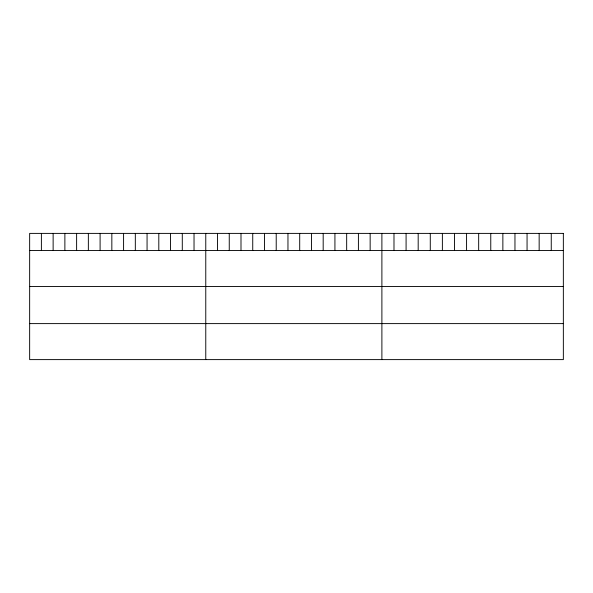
<?xml version="1.0" encoding="UTF-8"?>
<svg xmlns="http://www.w3.org/2000/svg" width="593" height="593" viewBox="0 0 593 593"><rect width="100%" height="100%" fill="white"/><g stroke="black" fill="none" stroke-linecap="round" stroke-linejoin="round"><path stroke-width="0.89" d="M29.65 250.505L563.35 250.505M29.65 286.508L563.35 286.508M29.65 323.608L563.35 323.608M551.253 233.39L551.253 250.505M539.156 233.39L539.156 250.505M527.058 233.39L527.058 250.505M514.961 233.39L514.961 250.505M502.864 233.39L502.864 250.505M490.767 233.39L490.767 250.505M478.67 233.39L478.67 250.505M466.572 233.39L466.572 250.505M454.475 233.39L454.475 250.505M442.378 233.39L442.378 250.505M430.281 233.39L430.281 250.505M418.184 233.39L418.184 250.505M406.086 233.39L406.086 250.505M393.989 233.39L393.989 250.505M381.892 233.39L381.892 359.61M370.151 233.39L370.151 250.505M358.409 233.39L358.409 250.505M346.668 233.39L346.668 250.505M334.926 233.39L334.926 250.505M323.185 233.39L323.185 250.505M311.444 233.39L311.444 250.505M299.702 233.39L299.702 250.505M287.961 233.39L287.961 250.505M276.219 233.39L276.219 250.505M264.478 233.39L264.478 250.505M252.737 233.39L252.737 250.505M240.995 233.39L240.995 250.505M229.254 233.39L229.254 250.505M217.512 233.39L217.512 250.505M205.771 233.39L205.771 359.61M194.03 233.39L194.03 250.505M182.288 233.39L182.288 250.505M170.547 233.39L170.547 250.505M158.805 233.39L158.805 250.505M147.064 233.39L147.064 250.505M135.323 233.39L135.323 250.505M123.581 233.39L123.581 250.505M111.84 233.39L111.84 250.505M100.098 233.39L100.098 250.505M88.357 233.39L88.357 250.505M76.616 233.39L76.616 250.505M64.874 233.39L64.874 250.505M53.133 233.39L53.133 250.505M41.391 233.39L41.391 250.505M563.35 233.39L29.65 233.39L29.65 359.61L563.35 359.61L563.35 233.39"/></g></svg>
